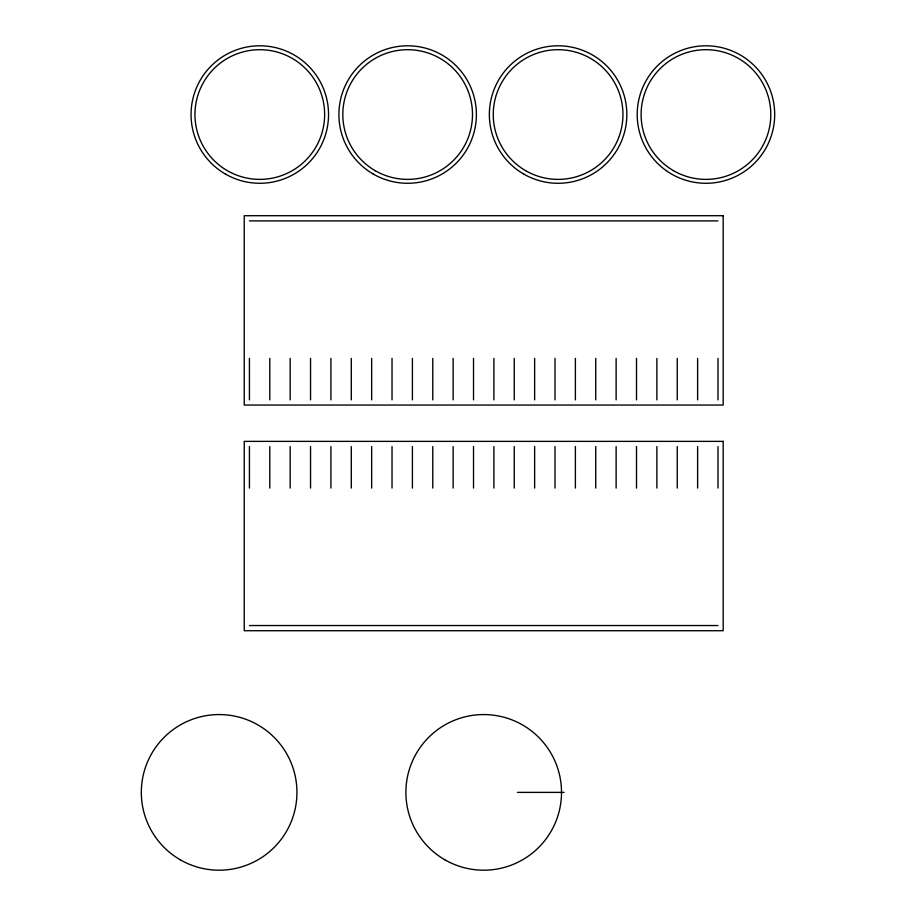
<?xml version="1.0" encoding="UTF-8"?>
<svg xmlns="http://www.w3.org/2000/svg" width="916" height="916" viewBox="0 0 916 916"><rect width="100%" height="100%" fill="white"/><g stroke="black" fill="none" stroke-linecap="round" stroke-linejoin="round"><path stroke-width="1.37" d="M249.427 220.893L717.995 220.893M249.427 625.536L717.995 625.536M517.425 792.386L564.119 792.386M717.995 358.362L717.995 399.868M717.995 446.561L717.995 488.068M697.614 358.362L697.614 399.868M697.614 446.561L697.614 488.068M677.245 358.362L677.245 399.868M677.245 446.561L677.245 488.068M656.875 358.362L656.875 399.868M656.875 446.561L656.875 488.068M636.505 358.362L636.505 399.868M636.505 446.561L636.505 488.068M616.125 358.362L616.125 399.868M616.125 446.561L616.125 488.068M595.755 358.362L595.755 399.868M595.755 446.561L595.755 488.068M575.385 358.362L575.385 399.868M575.385 446.561L575.385 488.068M555.016 358.362L555.016 399.868M555.016 446.561L555.016 488.068M534.635 358.362L534.635 399.868M534.635 446.561L534.635 488.068M514.265 358.362L514.265 399.868M514.265 446.561L514.265 488.068M493.896 358.362L493.896 399.868M493.896 446.561L493.896 488.068M473.526 358.362L473.526 399.868M473.526 446.561L473.526 488.068M453.145 358.362L453.145 399.868M453.145 446.561L453.145 488.068M432.776 358.362L432.776 399.868M432.776 446.561L432.776 488.068M412.406 358.362L412.406 399.868M412.406 446.561L412.406 488.068M392.025 358.362L392.025 399.868M392.025 446.561L392.025 488.068M371.656 358.362L371.656 399.868M371.656 446.561L371.656 488.068M351.286 358.362L351.286 399.868M351.286 446.561L351.286 488.068M330.916 358.362L330.916 399.868M330.916 446.561L330.916 488.068M310.535 358.362L310.535 399.868M310.535 446.561L310.535 488.068M290.166 358.362L290.166 399.868M290.166 446.561L290.166 488.068M269.796 358.362L269.796 399.868M269.796 446.561L269.796 488.068M249.427 358.362L249.427 399.868M249.427 446.561L249.427 488.068M723.182 215.707L244.24 215.707L244.24 405.055L723.182 405.055L723.182 215.707M723.182 441.375L244.24 441.375L244.24 630.723L723.182 630.723L723.182 441.375M444.798 859.769A77.814 77.814 0 0 0 561.519 792.386A77.814 77.814 0 0 0 444.798 724.991A77.814 77.814 0 0 0 444.798 859.769M180.223 859.769A77.814 77.814 0 0 0 296.944 792.386A77.814 77.814 0 0 0 180.223 724.991A77.814 77.814 0 0 0 180.223 859.769M375.228 170.697A64.853 64.853 0 0 0 472.496 114.534A64.853 64.853 0 0 0 375.228 58.384A64.853 64.853 0 0 0 375.228 170.697M222.462 167.559A64.853 64.853 0 0 0 324.379 120.362A64.853 64.853 0 0 0 232.549 55.693A64.853 64.853 0 0 0 222.462 167.559M673.523 170.697A64.853 64.853 0 0 0 770.803 114.534A64.853 64.853 0 0 0 673.523 58.384A64.853 64.853 0 0 0 673.523 170.697M525.67 170.697A64.853 64.853 0 0 0 622.949 114.534A64.853 64.853 0 0 0 525.67 58.384A64.853 64.853 0 0 0 525.67 170.697M225.428 174.063A68.734 68.734 0 0 0 328.535 114.534A68.734 68.734 0 0 0 225.428 55.006A68.734 68.734 0 0 0 225.428 174.063M373.281 174.063A68.734 68.734 0 0 0 476.389 114.534A68.734 68.734 0 0 0 373.281 55.006A68.734 68.734 0 0 0 373.281 174.063M523.723 174.063A68.734 68.734 0 0 0 626.842 114.534A68.734 68.734 0 0 0 523.723 55.006A68.734 68.734 0 0 0 523.723 174.063M667.42 171.464A68.734 68.734 0 0 0 774.512 119.446A68.734 68.734 0 0 0 675.916 52.704A68.734 68.734 0 0 0 667.42 171.464"/></g></svg>
